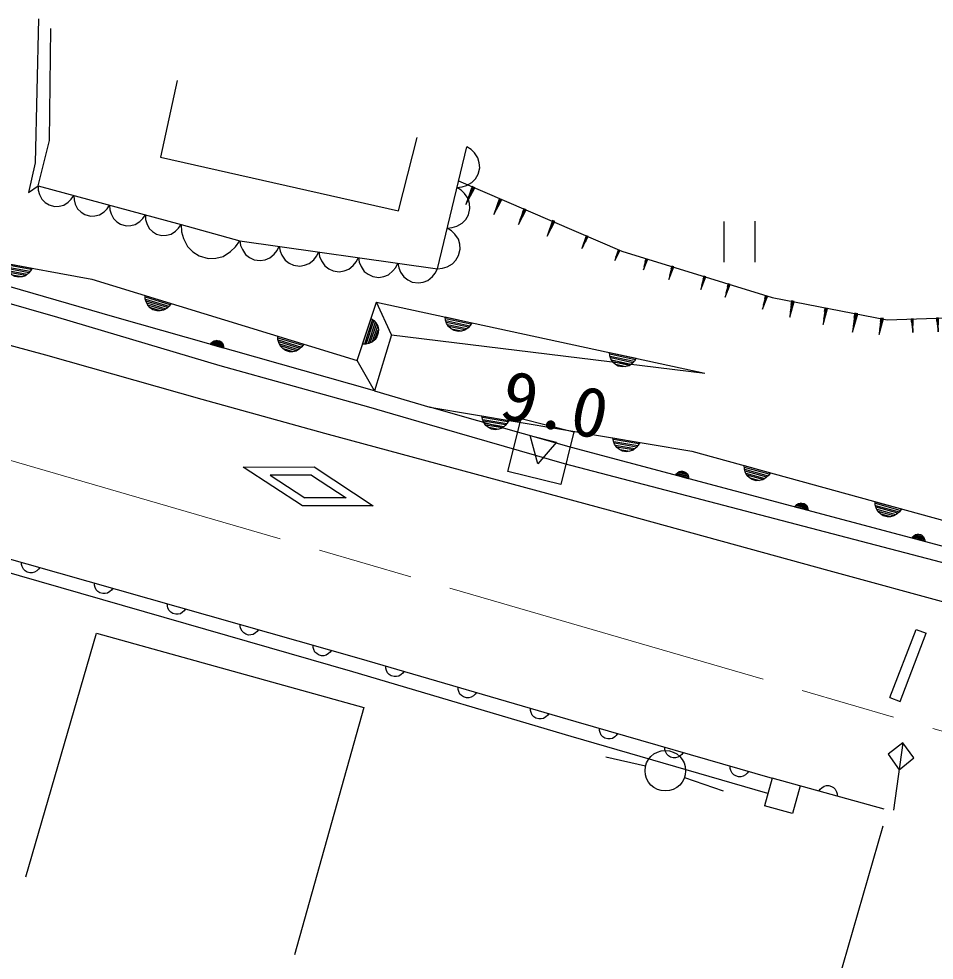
# Model space of a CAD drawing. Units: millimetres, scale not verified. Extents: x 40000 to 680000, y 20000 to 380000.
# Drawn here: x 209474 to 243148, y 267646 to 302268 of the extents above; entities that cross this region are included whole.
import ezdxf
from ezdxf.enums import TextEntityAlignment as Align

# ---------------------------------------------------------------- set-up
doc = ezdxf.new("R2010")
doc.units = ezdxf.units.MM
doc.header["$LTSCALE"] = 1000
doc.linetypes.add('CHAIN', pattern=[18.5, 12, -1.5, 3.5, -1.5])
doc.layers.add('M-BGD', color=7, linetype='Continuous', lineweight=25)
doc.layers.add('M-BMK', color=2, linetype='CHAIN', lineweight=13)
doc.styles.add('ＭＳ ゴシック', font='')
doc.styles.get('ＭＳ ゴシック').set_extended_font_data('MS Gothic')

# ---------------------------------------------------------------- blocks, each defined once
blk = doc.blocks.new('BUHIN186')
at = {"color": 7, "linetype": 'Continuous', "lineweight": 25}
blk.add_lwpolyline([(295, 188), (315, 105), (316, 25), (301, -76), (259, -153), (203, -218), (111, -276), (28, -299), (-59, -305), (-158, -277), (-230, -242), (-295, -188)], dxfattribs=at)
blk = doc.blocks.new('BUHIN187')
at = {"color": 7, "linetype": 'Continuous', "lineweight": 25}
blk.add_lwpolyline([(297, 186), (316, 103), (316, 22), (301, -78), (258, -155), (201, -219), (109, -277), (26, -299), (-61, -305), (-160, -276), (-232, -240), (-297, -186)], dxfattribs=at)
blk = doc.blocks.new('BUHIN188')
at = {"color": 7, "linetype": 'Continuous', "lineweight": 25}
blk.add_lwpolyline([(296, 186), (315, 103), (316, 23), (301, -77), (258, -154), (202, -218), (110, -276), (27, -299), (-60, -305), (-159, -276), (-231, -241), (-296, -186)], dxfattribs=at)
blk = doc.blocks.new('BUHIN190')
at = {"color": 7, "linetype": 'Continuous', "lineweight": 25}
for p, q in [((413, 243), (-336, -341)), ((-278, -375), (432, 178)), ((441, 106), (-208, -400)), ((-134, -422), (440, 26)), ((431, -60), (-46, -432)), ((85, -409), (379, -180))]:
    blk.add_line(p, q, dxfattribs=at)
blk.add_lwpolyline([(394, 308), (433, 192), (448, 80), (439, -67), (389, -182), (319, -283), (197, -379), (82, -422), (-42, -442), (-187, -415), (-294, -375), (-394, -308)], close=True, dxfattribs=at)
blk = doc.blocks.new('BUHIN191')
at = {"color": 7, "linetype": 'Continuous', "lineweight": 25}
for p, q in [((439, 193), (-374, -300)), ((-320, -340), (450, 126)), ((450, 53), (-253, -373)), ((-183, -403), (440, -26)), ((421, -110), (-97, -424)), ((36, -417), (355, -224))]:
    blk.add_line(p, q, dxfattribs=at)
blk.add_lwpolyline([(428, 259), (453, 140), (454, 27), (428, -118), (365, -226), (284, -319), (151, -399), (31, -428), (-94, -434), (-234, -390), (-336, -338), (-428, -259)], close=True, dxfattribs=at)
blk = doc.blocks.new('BUHIN194')
at = {"color": 7, "linetype": 'Continuous', "lineweight": 25}
for p, q in [((421, 229), (-347, -330)), ((-290, -366), (437, 164)), ((444, 92), (-221, -393)), ((-148, -417), (440, 12)), ((429, -74), (-60, -431)), ((72, -412), (372, -192))]:
    blk.add_line(p, q, dxfattribs=at)
blk.add_lwpolyline([(404, 295), (439, 178), (450, 65), (436, -81), (383, -194), (310, -294), (185, -385), (68, -424), (-56, -440), (-200, -409), (-306, -365), (-404, -295)], close=True, dxfattribs=at)
blk = doc.blocks.new('BUHIN195')
at = {"color": 7, "linetype": 'Continuous', "lineweight": 25}
for p, q in [((409, 249), (-331, -346)), ((-273, -379), (429, 184)), ((439, 112), (-202, -403)), ((-128, -423), (439, 32)), ((432, -54), (-40, -433)), ((91, -408), (381, -175))]:
    blk.add_line(p, q, dxfattribs=at)
blk.add_lwpolyline([(390, 313), (431, 198), (447, 86), (440, -60), (392, -176), (323, -279), (203, -376), (87, -420), (-36, -442), (-181, -418), (-289, -379), (-390, -313)], close=True, dxfattribs=at)
blk = doc.blocks.new('BUHIN196')
at = {"color": 7, "linetype": 'Continuous', "lineweight": 25}
for p, q in [((433, 206), (-365, -310)), ((-310, -349), (446, 139)), ((448, 67), (-242, -380)), ((-171, -408), (440, -13)), ((424, -98), (-84, -427)), ((48, -415), (361, -213))]:
    blk.add_line(p, q, dxfattribs=at)
blk.add_lwpolyline([(420, 272), (449, 153), (453, 40), (431, -105), (371, -215), (293, -311), (163, -395), (44, -427), (-81, -436), (-223, -397), (-326, -348), (-420, -272)], close=True, dxfattribs=at)
blk = doc.blocks.new('BUHIN197')
at = {"color": 7, "linetype": 'Continuous', "lineweight": 25}
for p, q in [((-224, -35), (120, 191)), ((153, 176), (-222, -72)), ((84, 205), (-220, 5)), ((-215, -105), (181, 157)), ((-212, 47), (40, 214)), ((-26, 207), (-181, 105))]:
    blk.add_line(p, q, dxfattribs=at)
blk.add_lwpolyline([(-209, -138), (-224, -79), (-226, -22), (-216, 51), (-187, 106), (-148, 154), (-83, 197), (-24, 213), (39, 219), (110, 199), (161, 175), (209, 138)], close=True, dxfattribs=at)
blk = doc.blocks.new('BUHIN222')
at = {"color": 7, "linetype": 'Continuous', "lineweight": 25}
blk.add_lwpolyline([(439, -631), (551, -483), (622, -322), (675, -102), (654, 90), (598, 271), (462, 467), (312, 582), (139, 668), (-85, 695), (-259, 682), (-439, 631)], dxfattribs=at)
blk = doc.blocks.new('BUHIN223')
at = {"color": 7, "linetype": 'Continuous', "lineweight": 25}
blk.add_lwpolyline([(-561, -475), (-410, -568), (-250, -620), (-36, -651), (144, -614), (312, -545), (486, -397), (582, -244), (648, -72), (653, 144), (625, 308), (561, 475)], dxfattribs=at)
blk = doc.blocks.new('BUHIN225')
at = {"color": 7, "linetype": 'Continuous', "lineweight": 25}
blk.add_lwpolyline([(-571, -373), (-442, -476), (-301, -543), (-108, -596), (63, -582), (225, -537), (402, -422), (508, -291), (589, -141), (618, 58), (611, 212), (571, 373)], dxfattribs=at)
blk = doc.blocks.new('BUHIN238')
at = {"color": 7, "linetype": 'Continuous', "lineweight": 25}
for p, q in [((-130, 69), (-205, 131)), ((-198, 139), (-36, 4)), ((61, -64), (-192, 146)), ((-186, 154), (155, -128)), ((74, -48), (-179, 162)), ((-175, 167), (-12, 33)), ((-92, 114), (-167, 176))]:
    blk.add_line(p, q, dxfattribs=at)
blk.add_lwpolyline([(-217, 130), (192, -160), (-168, 189)], close=True, dxfattribs=at)
blk = doc.blocks.new('BUHIN239')
at = {"color": 7, "linetype": 'Continuous', "lineweight": 25}
for p, q in [((-133, 115), (-204, 209)), ((-194, 216), (-41, 14)), ((54, -91), (-185, 223)), ((-175, 230), (146, -192)), ((73, -76), (-166, 238)), ((-159, 243), (-5, 41)), ((-77, 158), (-148, 251))]:
    blk.add_line(p, q, dxfattribs=at)
blk.add_lwpolyline([(-219, 211), (182, -239), (-145, 267)], close=True, dxfattribs=at)
blk = doc.blocks.new('BUHIN241')
at = {"color": 7, "linetype": 'Continuous', "lineweight": 25}
for p, q in [((-100, 107), (-151, 191)), ((-142, 196), (-33, 15)), ((37, -80), (-134, 201)), ((-125, 206), (104, -172)), ((54, -70), (-116, 212)), ((-110, 215), (-1, 35)), ((-50, 138), (-100, 221))]:
    blk.add_line(p, q, dxfattribs=at)
blk.add_lwpolyline([(-163, 194), (130, -214), (-96, 234)], close=True, dxfattribs=at)
blk = doc.blocks.new('BUHIN245')
at = {"color": 7, "linetype": 'Continuous', "lineweight": 25}
for p, q in [((-106, 141), (-155, 247)), ((-144, 252), (-37, 22)), ((34, -100), (-133, 257)), ((-122, 262), (102, -219)), ((55, -90), (-111, 267)), ((-103, 271), (4, 42)), ((-42, 171), (-91, 277))]:
    blk.add_line(p, q, dxfattribs=at)
blk.add_lwpolyline([(-169, 252), (127, -272), (-85, 292)], close=True, dxfattribs=at)
blk = doc.blocks.new('BUHIN249')
at = {"color": 7, "linetype": 'Continuous', "lineweight": 25}
for p, q in [((942, -67), (-182, 927)), ((-944, 64), (180, -929))]:
    blk.add_line(p, q, dxfattribs=at)
blk = doc.blocks.new('BUHIN309')
at = {"color": 7, "linetype": 'Continuous', "lineweight": 25}
blk.add_circle((0, 0), 746, dxfattribs=at)

msp = doc.modelspace()

# ---------------------------------------------------------------- linework, layer by layer
at = {"layer": 'M-BGD'}
for p, q in [((210192, 302268), (210071, 296973)), ((210598, 297787), (210652, 301916)), ((215294, 300004), (214684, 297176)), ((210181, 296127), (210598, 297787)), ((223446, 295210), (224125, 297901)), ((224874, 293077), (225951, 297564)), ((214684, 297176), (223446, 295210)), ((210071, 296973), (209829, 295878)), ((209829, 295878), (210181, 296127)), ((210181, 296127), (215445, 294700)), ((225650, 296310), (231657, 293722)), ((226192, 296064), (225947, 295495)), ((225997, 295647), (226179, 296070)), ((226023, 295636), (226205, 296059)), ((226167, 296075), (226050, 295804)), ((226215, 296055), (226098, 295783)), ((226100, 295956), (226154, 296081)), ((226175, 295923), (226229, 296048)), ((201406, 294664), (212163, 292699)), ((213000, 291298), (201406, 294664)), ((215445, 294700), (217600, 294108)), ((210907, 291283), (201311, 294035)), ((217600, 294108), (224874, 293077)), ((230382, 294267), (230207, 293861)), ((230243, 293969), (230373, 294271)), ((230261, 293961), (230391, 294263)), ((230364, 294275), (230280, 294081)), ((230398, 294260), (230315, 294066)), ((230316, 294189), (230354, 294279)), ((230370, 294166), (230408, 294256)), ((231554, 293742), (231414, 293416)), ((231442, 293503), (231546, 293745)), ((231457, 293497), (231561, 293738)), ((231539, 293748), (231472, 293593)), ((231567, 293736), (231500, 293581)), ((231501, 293679), (231532, 293751)), ((231544, 293661), (231575, 293732)), ((231657, 293722), (237192, 292019)), ((232565, 293413), (232461, 293074)), ((232480, 293164), (232558, 293415)), ((232496, 293159), (232573, 293410)), ((232550, 293418), (232500, 293256)), ((232520, 293345), (232543, 293420)), ((232579, 293409), (232529, 293247)), ((232565, 293332), (232587, 293406)), ((212163, 292699), (221921, 289698)), ((202473, 292056), (210459, 289909)), ((237192, 292019), (241419, 291195)), ((221921, 289698), (222630, 291851)), ((222630, 291851), (234714, 289236)), ((223179, 290649), (222630, 291851)), ((216883, 289504), (210907, 291283)), ((222556, 288583), (213000, 291298)), ((222483, 291206), (222186, 290304)), ((240278, 291421), (240160, 290813)), ((240177, 290972), (240265, 291424)), ((240251, 291427), (240194, 291136)), ((240204, 290967), (240292, 291418)), ((240211, 291295), (240237, 291429)), ((240302, 291416), (240246, 291126)), ((240292, 291279), (240318, 291413)), ((241419, 291195), (247035, 291393)), ((222254, 290308), (222535, 291163)), ((222583, 291108), (222326, 290326)), ((222399, 290350), (222626, 291041)), ((222667, 290964), (222478, 290389)), ((222574, 290481), (222690, 290835)), ((223179, 290649), (222556, 288583)), ((223179, 290649), (234714, 289236)), ((216547, 290323), (217004, 290193)), ((217000, 290226), (216567, 290349)), ((216594, 290374), (216989, 290262)), ((216976, 290298), (216626, 290397)), ((216664, 290419), (216955, 290337)), ((216907, 290383), (216728, 290434)), ((210459, 289909), (216203, 288284)), ((222344, 287980), (216883, 289504)), ((222556, 288583), (221921, 289698)), ((222556, 288583), (224597, 287988)), ((216203, 288284), (220724, 287026)), ((224500, 287356), (222344, 287980)), ((224597, 287988), (234233, 286368)), ((229810, 286499), (224597, 287988)), ((220724, 287026), (231294, 284173)), ((229554, 285904), (224500, 287356)), ((248408, 281547), (229810, 286499)), ((234233, 286368), (248685, 282383)), ((217723, 285783), (220333, 285790)), ((219905, 284352), (217723, 285783)), ((220333, 285790), (222515, 284359)), ((248231, 281011), (229554, 285904)), ((220243, 285490), (218723, 285486)), ((218723, 285486), (219995, 284652)), ((220243, 285490), (221515, 284656)), ((221515, 284656), (219995, 284652)), ((222515, 284359), (219905, 284352)), ((231294, 284173), (239271, 281973)), ((208567, 282568), (221977, 278758)), ((221767, 278254), (208460, 282074)), ((239271, 281973), (247785, 279664)), ((241519, 277308), (242481, 279813)), ((242481, 279813), (242854, 279670)), ((209733, 270714), (212329, 279675)), ((212329, 279675), (222168, 276945)), ((241892, 277164), (242854, 279670)), ((221977, 278758), (229963, 276427)), ((229798, 275878), (221767, 278254)), ((241519, 277308), (241892, 277164)), ((222168, 276945), (219619, 267845)), ((229963, 276427), (237186, 274338)), ((237032, 273777), (229798, 275878)), ((232526, 274781), (231063, 275111)), ((233966, 274369), (235383, 273875)), ((237186, 274338), (236907, 273324)), ((241307, 273205), (237186, 274338)), ((238221, 274053), (237942, 273039)), ((237942, 273039), (236907, 273324)), ((231972, 240314), (241271, 272590))]:
    msp.add_line(p, q, dxfattribs=at)
for points in [[(226147, 296097), (225920, 295433), (226247, 296054)], [(230350, 294290), (230188, 293816), (230421, 294260)], [(231528, 293760), (231398, 293381), (231585, 293736)], [(232538, 293429), (232450, 293037), (232597, 293410)], [(222432, 291249), (222529, 291175), (222603, 291090), (222677, 290963), (222700, 290840), (222699, 290717), (222650, 290570), (222578, 290470), (222487, 290384), (222352, 290326), (222240, 290299), (222119, 290299)], [(240228, 291444), (240147, 290746), (240334, 291423)], [(216526, 290296), (216561, 290346), (216602, 290385), (216664, 290424), (216725, 290438), (216787, 290440), (216861, 290419), (216913, 290385), (216957, 290341), (216989, 290275), (217005, 290220), (217007, 290159)], [(229896, 287077), (229409, 285137), (227469, 285624), (227957, 287564)], [(229259, 286695), (228570, 285899), (228289, 286939)]]:
    msp.add_lwpolyline(points, close=True, dxfattribs=at)
for points in [[(215445, 294700), (215458, 294430), (215529, 294184), (215675, 293889), (215876, 293695), (216107, 293545), (216441, 293453), (216717, 293464), (216989, 293528), (217264, 293708), (217446, 293884), (217600, 294108)], [(241995, 275641), (241453, 275223), (241860, 274650), (242406, 275093), (241995, 275641), (241658, 273164)], [(238909, 273864), (238957, 273934), (239016, 273989), (239100, 274046), (239186, 274066), (239271, 274068), (239376, 274039), (239449, 273993), (239512, 273933), (239557, 273840), (239580, 273763), (239584, 273679)]]:
    msp.add_lwpolyline(points, dxfattribs=at)
at = {"layer": 'M-BMK'}
msp.add_line((189798, 291643), (260722, 271055), dxfattribs=at)

# ---------------------------------------------------------------- block references
at = {"layer": 'M-BGD', "rotation": 311.68544}
for name, p in [('BUHIN222', (225772, 296816)), ('BUHIN225', (210839, 295948)), ('BUHIN225', (212155, 295592)), ('BUHIN222', (225413, 295321)), ('BUHIN225', (213471, 295235)), ('BUHIN225', (214787, 294878)), ('BUHIN245', (227071, 295345)), ('BUHIN249', (235988, 294068)), ('BUHIN245', (227971, 294981)), ('BUHIN223', (218328, 294005)), ('BUHIN245', (229032, 294552)), ('BUHIN223', (219783, 293799)), ('BUHIN223', (221237, 293593)), ('BUHIN222', (225054, 293825)), ('BUHIN223', (222692, 293387)), ('BUHIN190', (209474, 293190)), ('BUHIN223', (224147, 293180)), ('BUHIN241', (233464, 292925)), ('BUHIN241', (234639, 292553)), ('BUHIN191', (214603, 291949)), ('BUHIN241', (235532, 292270)), ('BUHIN241', (236905, 291834)), ('BUHIN239', (237890, 291590)), ('BUHIN194', (225651, 291197)), ('BUHIN239', (239120, 291325)), ('BUHIN239', (241177, 290956)), ('BUHIN238', (242352, 290977)), ('BUHIN238', (243284, 291011)), ('BUHIN191', (219482, 290448)), ('BUHIN194', (231693, 289890)), ('BUHIN195', (227006, 287583)), ('BUHIN195', (231824, 286773)), ('BUHIN196', (236641, 285704)), ('BUHIN197', (233871, 285418)), ('BUHIN196', (241459, 284375)), ('BUHIN197', (238268, 284247)), ('BUHIN197', (242564, 283103)), ('BUHIN186', (209908, 282187)), ('BUHIN186', (212590, 281425)), ('BUHIN186', (215272, 280663)), ('BUHIN186', (217954, 279901)), ('BUHIN186', (220636, 279139)), ('BUHIN187', (223308, 278370)), ('BUHIN187', (225970, 277593)), ('BUHIN187', (228632, 276816)), ('BUHIN188', (231167, 276079)), ('BUHIN309', (233258, 274615)), ('BUHIN188', (233575, 275383)), ('BUHIN188', (235982, 274686))]:
    msp.add_blockref(name, p, dxfattribs=at)

# ---------------------------------------------------------------- texts
at = {"layer": 'M-BGD', "style": 'ＭＳ ゴシック', "width": 1.05}
msp.add_text('9.0', height=1833, rotation=347.9, dxfattribs=at).set_placement((226975, 287062), align=Align.BOTTOM_LEFT)

doc.saveas('drawing.dxf')
